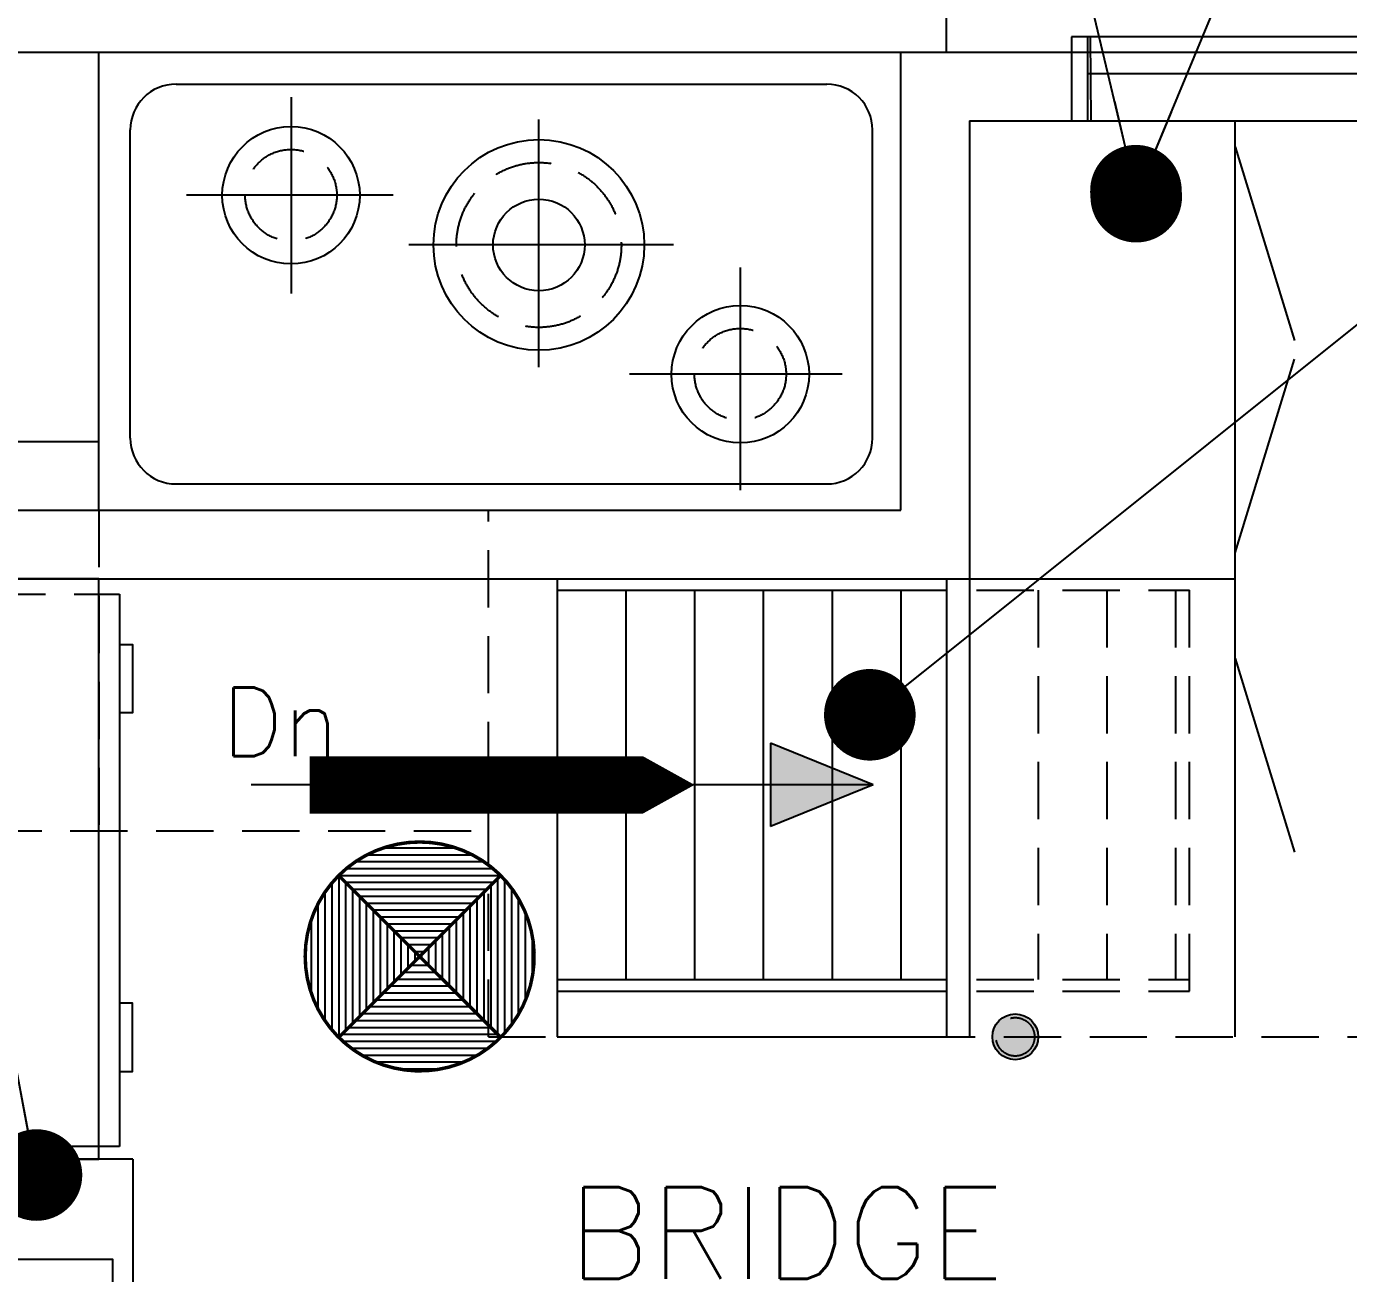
# Model space of a CAD drawing. Header units: millimetres. Extents: x 1084702 to 1166801, y 36632 to 124519.
# Drawn here: x 1107734 to 1110620, y 95076 to 97798 of the extents above; entities that cross this region are included whole.
import ezdxf

# ---------------------------------------------------------------- set-up
doc = ezdxf.new("R2010")
doc.units = ezdxf.units.MM
doc.header["$LTSCALE"] = 250
doc.linetypes.add('CENTER', pattern=[3, 2.5, -0.25, 0, -0.25])
doc.linetypes.add('DASHED', pattern=[0.75, 0.5, -0.25])
doc.layers.get('0').update_dxf_attribs({"color": 255})
for name, color, linetype in [('%posline', 240, 'Continuous'), ('%symbol', 1, 'Continuous'), ('S0CO2', 2, 'Continuous'), ('S0TX2', 2, 'Continuous'), ('SAFECO2', 50, 'Continuous'), ('SAFECO3', 80, 'Continuous'), ('SAFECO7', 255, 'Continuous')]:
    doc.layers.add(name, color=color, linetype=linetype)
doc.styles.add('18', font='romans', dxfattribs={"height": 180})
doc.styles.add('ROMANS', font='ROMANS.shx', dxfattribs={"height": 100})
doc.dimstyles.new('dott', dxfattribs={"dimscale": 100, "dimtxt": 150, "dimasz": 0.01, "dimexe": 0.5, "dimexo": 1, "dimgap": 1, "dimtad": 1, "dimdsep": 46, "dimtxsty": 'ROMANS', "dimcen": 1.5, "dimclrd": 1, "dimclre": 1, "dimclrt": 2, "dimazin": 2, "dimtfac": 1, "dimtmove": 2, "dimatfit": 3, "dimldrblk": 'DOT', "dimfxl": 1, "dimtvp": 100, "dimtolj": 1, "dimarcsym": 0})
pattern_1 = [(90, (-22923.3923578828, -82019.80435100227), (-18.09580407102386, 1.108011832145033e-15), [])]

# ---------------------------------------------------------------- blocks, each defined once
blk = doc.blocks.new('S.4.22B_SYMB')
at = {"layer": 'SAFECO2'}
h = blk.add_hatch(dxfattribs=at)
h.set_pattern_fill('_USER', color=256, scale=18.09580407102386, style=0, pattern_type=0)
h.set_pattern_definition([(0, (-22923.3923578828, -82019.80435100227), (0, 18.09580407102386), [])])
h.paths.add_polyline_path([(212.044633214864, 212.04972986957, 0.4142135623731021), (-212.0497298695918, 212.0497298695773), (-0.002548327363911085, 0.00254832734935917)])
h.paths.add_polyline_path([(212.044633214864, -212.044633214864), (-0.002548327363911085, 0.00254832734935917), (-212.0497298695846, -212.0446332148786, 0.414213562373095)])
at = {"layer": 'SAFECO7'}
h = blk.add_hatch(dxfattribs=at)
h.set_pattern_fill('_USER', color=256, scale=18.09580407102386, angle=90, style=0, pattern_type=0)
h.set_pattern_definition(pattern_1)
edge = h.paths.add_edge_path()
edge.add_line((-0.002548327363911085, 0.00254832734935917), (-212.0497298695918, 212.0497298695773))
edge.add_arc((-0.002548327363911085, 0.00254832734935917), 299.880000000004, 135, 225)
edge.add_line((-212.0497298695846, -212.0446332148786), (-0.002548327363911085, 0.00254832734935917))
h = blk.add_hatch(dxfattribs=at)
h.set_pattern_fill('_USER', color=256, scale=18.09580407102386, angle=90, style=0, pattern_type=0)
h.set_pattern_definition(pattern_1)
edge = h.paths.add_edge_path()
edge.add_line((-0.002548327363911085, 0.00254832734935917), (212.0446332148713, -212.0446332148786))
edge.add_arc((-0.002548327363911085, 0.002548327342083212), 299.880000000004, 314.9999999999999, 404.9999999999999)
edge.add_line((212.044633214864, 212.04972986957), (-0.002548327363911085, 0.00254832734935917))
for p, q in [((-0.002548327363911085, 0.00254832734935917), (-212.0497298695918, 212.0497298695773)), ((-299.8825483273686, 0.00254832734935917), (-299.8825483273686, 0.00254832734935917)), ((-0.002548327363911085, 0.00254832734935917), (-212.0497298695846, -212.0446332148786))]:
    blk.add_line(p, q, dxfattribs=at)
at = {"layer": 'SAFECO7', "const_width": 9.047902035511928}
blk.add_lwpolyline([(-299.8825483273686, 0.00254832734935917, 2.414242575808878), (-0.002548327363911085, 299.8825483273613, 0.4142132020989702)], format="xyb", close=True, dxfattribs=at)
for points in [[(212.044633214864, 212.04972986957), (-0.002548327363911085, 0.00254832734935917), (-212.0497298695846, -212.0446332148786)], [(212.0446332148713, -212.0446332148786), (-0.002548327363911085, 0.00254832734935917), (-212.0497298695918, 212.0497298695773)]]:
    blk.add_lwpolyline(points, dxfattribs=at)
at = {"layer": 'SAFECO7'}
blk.add_circle((-0.002548327363911085, 0.002548327342083212), 299.8800000000047, dxfattribs=at)
for centre, start, end in [((-0.002548327363911085, 0.00254832734935917), 134.9999999996684, 225.0000000003316), ((-0.002548327363911085, 0.002548327342083212), 314.9999999996684, 45.00000000033163)]:
    blk.add_arc(centre, 299.880000000004, start, end, dxfattribs=at)
blk = doc.blocks.new('A.3.1_SYMB')
at = {"layer": 'SAFECO3'}
blk.add_lwpolyline([(0, 0, 0, 359.9999999999998, 0), (-324, 0, 149.9999999999999, 149.9999999999999, 0), (-1008, 0, 149.9999999999999, 149.9999999999999, 0)], format="xyseb", dxfattribs=at)
blk = doc.blocks.new('demper3')
at = {"linetype": 'CENTER'}
for p, q in [((0, -266.5019381158054), (0, 273.6737775441725)), ((293.7239289842546, 0), (-283.6642242334783, 0))]:
    blk.add_line(p, q, dxfattribs=at)
for radius in [230, 100]:
    blk.add_circle((0, 0), radius)
at = {"linetype": 'DASHED'}
blk.add_circle((0, 0), 180, dxfattribs=at)
blk = doc.blocks.new('PILL-O')
at = {"layer": 'S0TX2'}
h = blk.add_hatch(color=256, dxfattribs=at)
h.paths.add_polyline_path([(0.7287922293471638, -0.72879222931806), (0.000175784167367965, -1.457408674468752), (0.01206142018781975, -99.99999927260797, 0.1988810209578255), (70.71067811865942, -70.71067811865942)])
h.paths.add_polyline_path([(0.000175784167367965, -1.457408674439648), (-69.97813007596415, -71.43571453460027, 0.1962663826649813), (0.01206142018781975, -99.99999927260797)])
h.paths.add_polyline_path([(0.000175784167367965, -1.457408674439648), (0, 2.91038304567337e-11), (-70.71067811865942, 70.71067811865942, 0.198912367379673), (-100, 0, 0.2015924128517601), (-69.97813007596415, -71.43571453460027)])
h.paths.add_polyline_path([(-0.01206142018781975, 99.99999927260797, 0.1988810209578066), (-70.71067811865942, 70.71067811865942), (0, 0)])
h.paths.add_polyline_path([(71.43571453460027, 69.97813007599325, 0.2016237920182649), (-0.01206142018781975, 99.99999927260797), (0, 2.91038304567337e-11), (0.72879222931806, -0.7287922293471638)])
h.paths.add_polyline_path([(71.43571453460027, 69.97813007596415), (0.72879222931806, -0.7287922293471638), (70.71067811865942, -70.71067811865942, 0.198912367379673), (100, 0, 0.1962350677700806)])
at = {"layer": 'S0CO2'}
blk.add_circle((0, 0), 100, dxfattribs=at)
blk = doc.blocks.new('Wheelhouse_B4_1')
at = {"linetype": 'CENTER'}
for p, q in [((120154.8683273745, 43143.31520763451), (120154.8683273744, 43293.31520763454)), ((118724.0404122733, 43044.95338689456), (118724.0404122733, 42616.3496262408)), ((118946.7158605166, 42830.62709599592), (118495.7592236435, 42830.62709599592)), ((119704.728859771, 42672.60125497544), (119704.728859771, 42187.03526318767)), ((119542.2349672476, 42439.83287247842), (119462.9624876496, 42439.83287247842)), ((119927.4043080143, 42439.83287247842), (119476.4476711412, 42439.83287247842)), ((116223.3632115185, 42293.35784755072), (118304.8683273745, 42293.35784755069))]:
    blk.add_line(p, q, dxfattribs=at)
for p, q in [((122149.3020421584, 43176.10080640427), (120427.6779889975, 43176.25821433625)), ((120427.6779889975, 43176.25821433625), (120427.7466216625, 42993.30472029939)), ((120427.7466216625, 43176.25821433619), (120427.7466216625, 42993.30472029933)), ((120462.6779936609, 43176.25821433625), (120462.7466263258, 42993.30472029933)), ((120468.0571751128, 43176.25821433619), (120469.6334664056, 42993.30472029933)), ((117804.8683273744, 43143.31520763454), (120054.8683273745, 43143.31520763454)), ((118304.8683273745, 42143.31520763448), (118304.8683273745, 43143.31520763454)), ((120054.8683273745, 43143.31520763454), (122780.1268332943, 43143.31520763454)), ((120054.8683273744, 42143.35784755069), (120054.8683273745, 43143.31520763454)), ((122114.0293476731, 43095.60417604104), (120462.7195462327, 43095.76360432532)), ((118473.2576811118, 43073.30635650236), (119893.2941070767, 43073.30635650242)), ((118373.2576811118, 42300.35763229647), (118373.2576811118, 42973.30635650236)), ((119993.2941070767, 42300.35763229647), (119993.2941070767, 42973.30635650242)), ((120204.8683273744, 42993.31520763451), (122702.9341490005, 42993.31520763448)), ((120204.8683273744, 42993.31520763451), (120204.8683273745, 41993.40048746685)), ((120784.8683273745, 41993.40048746685), (120784.8683273745, 42993.31520763448)), ((120784.8683273745, 42936.46621755465), (120914.0044779269, 42513.73021130737)), ((120784.8683273745, 42050.24947754668), (120914.0044779269, 42472.98548379396)), ((118473.2576811118, 42200.35763229647), (119893.2941070767, 42200.35763229647)), ((116383.3632115185, 42143.35784755069), (120054.8683273744, 42143.35784755069)), ((116533.3632115184, 41993.40048746679), (120204.8683273744, 41993.40048746702)), ((119304.8683273744, 41993.4004874669), (119304.8683273745, 40993.40048746682)), ((120154.8683273744, 41993.40048746688), (120154.8683273745, 40993.40048746685)), ((120204.8683273744, 41993.40048746688), (120204.8683273745, 40993.40048746685)), ((120204.8683273745, 41993.4004874669), (120784.8683273745, 41993.40048746685)), ((120784.8683273745, 40993.35784755072), (120784.8683273745, 41993.40048746685)), ((118299.8683273746, 41959.82296087548), (118349.6105968958, 41959.82296087548)), ((118349.6105968958, 41959.82296087548), (118349.6105968958, 40753.71862015619)), ((119304.8683273744, 41968.40048746682), (120154.8683273744, 41968.40048746682)), ((119454.8683273744, 41968.40048746685), (119454.8683273744, 41118.40048746685)), ((119604.8683273744, 41968.40048746685), (119604.8683273744, 41118.40048746685)), ((119754.8683273744, 41968.40048746685), (119754.8683273744, 41118.40048746685)), ((119904.8683273744, 41968.40048746685), (119904.8683273744, 41118.40048746685)), ((120054.8683273744, 41968.40048746685), (120054.8683273744, 41118.40048746685)), ((120784.8683273745, 41819.55342315689), (120914.0044779268, 41396.8174169096)), ((119994.4117433133, 41543.40048746682), (119770.6112997914, 41634.50006806791)), ((119770.6112997914, 41634.50006806791), (119770.6112997914, 41452.30090686561)), ((119994.4117433134, 41543.40048746679), (118637.1250641149, 41543.40048746679)), ((119994.4117433133, 41543.40048746682), (119770.6112997914, 41452.30090686561)), ((119304.8683273744, 41118.40048746682), (120154.8683273744, 41118.40048746685)), ((119304.8683273744, 41093.40048746682), (120154.8683273744, 41093.40048746682)), ((119304.8683273745, 40993.40048746679), (120204.8683273745, 40993.40048746685)), ((118349.6105968958, 40753.71862015619), (118299.8683273746, 40753.71862015619)), ((118378.7850716318, 40726.52829702724), (117454.8683273745, 40726.52829702724)), ((118378.7850716318, 40726.52829702724), (118378.7850716318, 40176.52829702724))]:
    blk.add_line(p, q)
at = {"linetype": 'DASHED'}
for p, q in [((118304.8683273745, 42143.35784755069), (118304.8683273745, 41443.35784755072)), ((119154.8683273745, 40993.35784755072), (119154.8683273744, 42143.35784755069)), ((120684.8683273745, 41093.40048746685), (120684.8683273745, 41993.40048746685)), ((117500.7741825427, 41959.82296087548), (118299.8683273746, 41959.82296087548)), ((120220.4126509149, 41968.40048746685), (120684.8683273745, 41968.40048746682)), ((120354.8683273744, 41968.40048746688), (120354.8683273744, 41118.40048746688)), ((120504.8683273744, 41968.40048746688), (120504.8683273744, 41118.40048746688)), ((120654.8683273744, 41968.4004874669), (120654.8683273744, 41118.4004874669)), ((117304.8683273745, 41443.35784755072), (119154.8683273745, 41443.35784755075)), ((120220.412650915, 41118.40048746685), (120684.8683273745, 41118.40048746685)), ((120220.412650915, 41093.40048746682), (120684.8683273745, 41093.40048746685)), ((119154.8683273745, 40993.35784755064), (122304.8683273744, 40993.35784755072)), ((118299.8683273746, 40753.71862015619), (117500.7741825427, 40753.71862015619))]:
    blk.add_line(p, q, dxfattribs=at)
for points in [[(117454.8683273746, 40726.52829702724), (118304.8683273745, 40726.52829702724), (118304.8683273745, 41993.40048746682), (117454.8683273746, 41993.40048746682)], [(118334.9760914676, 40228.25360232477), (118334.9760914676, 40506.87508687914), (118083.1829194936, 40506.87508687914), (118083.1829194936, 40228.25360232477)]]:
    blk.add_lwpolyline(points, close=True)
for points in [[(118349.6105968958, 41850.11879295857, 0), (118377.8460784491, 41850.11879295857, 0), (118377.8460784491, 41700.93445407193, 0), (118349.6105968958, 41700.93445407193, 0)], [(118349.6105968958, 40917.39193398251, 0), (118377.8460784491, 40917.39193398251, 0), (118377.8460784491, 41066.57627286915, 0), (118349.6105968958, 41066.57627286915, 0)]]:
    blk.add_polyline3d(points)
for centre, radius in [((118724.0404122733, 42830.62709599592), 150), ((119704.728859771, 42439.83287247842), 150), ((120304.8683273745, 40993.35784755072), 50)]:
    blk.add_circle(centre, radius)
for centre, radius in [((118724.0404122733, 42830.62709599592), 100), ((119704.728859771, 42439.83287247842), 100), ((120304.8683273745, 40993.35784755072), 42)]:
    blk.add_circle(centre, radius, dxfattribs=at)
for centre, start, end in [((118473.2576811118, 42973.30635650236), 90, 180), ((119893.2941070767, 42973.30635650242), 0, 90), ((118473.2576811118, 42300.35763229647), 180, 270), ((119893.2941070767, 42300.35763229647), 270, 0)]:
    blk.add_arc(centre, 100, start, end)
blk.add_solid([(119770.6112997914, 41634.50006806791), (119994.4117433133, 41543.40048746682), (119770.6112997914, 41452.30090686561)])
blk.add_blockref('demper3', (119265.0971249717, 42722.12888840686))
at = {"xscale": 0.5, "yscale": 0.5, "zscale": 0.5}
blk.add_blockref('PILL-O', (120304.8683273745, 40993.35784755072), dxfattribs=at)
at = {"style": '18'}
for s, height, p in [('Dn', 150, (118572.5006207867, 41606.08539167866)), ('BRIDGE', 200, (119328.0455467431, 40465.33959027829))]:
    blk.add_text(s, height=height, dxfattribs=at).set_placement(p)
blk = doc.blocks.new('_Dot')
at = {"color": 0, "linetype": 'ByBlock', "lineweight": -2}
blk.add_line((-0.5, 0), (-1, 0), dxfattribs=at)
at = {"color": 0, "linetype": 'ByBlock', "const_width": 0.5}
blk.add_lwpolyline([(-0.25, 0, 1), (0.25, 0, 1)], format="xyb", close=True, dxfattribs=at)

msp = doc.modelspace()

# ---------------------------------------------------------------- block references
at = {"layer": '%symbol', "xscale": 0.8333333333329453, "yscale": 0.8333333333329453, "zscale": 0.8333333333329453}
for name, p in [('A.3.1_SYMB', (1109192.604867866, 96142.63463707242)), ('S.4.22B_SYMB', (1108592.624484031, 95768.06788722286))]:
    msp.add_blockref(name, p, dxfattribs=at)
msp.add_blockref('Wheelhouse_B4_1', (989587.7365404911, 54599.23414960565))

# ---------------------------------------------------------------- leaders
at = {"layer": '%posline', "linetype": 'ByBlock'}
for points in [[(1107756.206492743, 95290.8563583017), (1106881.795301644, 99904.55290510283)], [(1109575.169116985, 96295.62156590859), (1114065.960484181, 99891.28022452198)], [(1110155.982243242, 97439.84285733679), (1109569.581408443, 99904.55290510108)], [(1110156.642145424, 97426.75459662014), (1111185.055831023, 99904.55290510108)]]:
    msp.add_leader(points, dimstyle='dott', override={"dimasz": 2, "dimgap": 1, "dimtad": 0, "dimclrd": 256}, dxfattribs=at)

doc.saveas('drawing.dxf')
